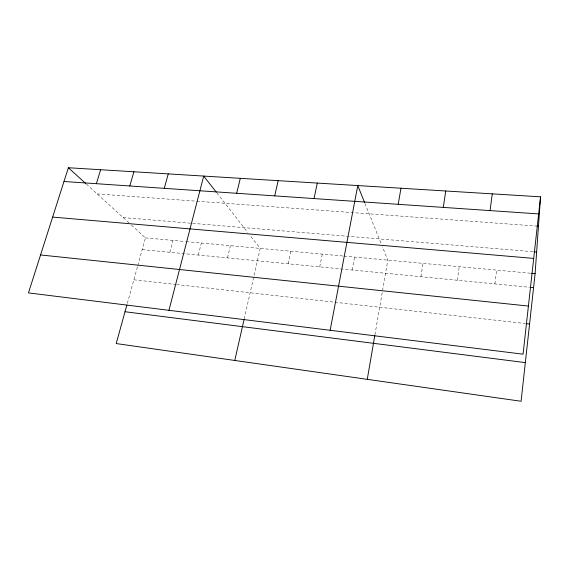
<?xml version="1.0" encoding="UTF-8"?>
<svg xmlns="http://www.w3.org/2000/svg" width="569" height="569" viewBox="0 0 569 569"><rect width="100%" height="100%" fill="white"/><g stroke="black" fill="none" stroke-linecap="round" stroke-linejoin="round"><path stroke-width="0.43" stroke-dasharray="2.85 2.13" d="M494.874 283.91L496.616 270.119M457.341 280.261L459.268 266.69M420.911 276.712L423.016 263.362M374.95 334.728L387.802 260.125L382.411 246.733M352.168 270.019L354.587 257.081M319.714 266.861L322.267 254.108M288.134 263.788L290.823 251.228M244.172 319.038L260.211 248.411L250.26 235.673M227.472 257.878L230.395 245.68M198.318 255.04L201.355 243.013M169.911 252.28L173.047 240.41M127.342 303.327L137.577 266.363M137.805 265.524L145.458 237.878L130.806 224.542M97.15 193.922L195.956 201.149M196.838 201.213L535.849 226.007M123.146 217.578L533.125 251.726M145.458 237.878L185.43 241.548M186.319 241.633L343.228 256.036M344.103 256.114L530.728 273.248M142.222 249.585L529.17 287.253M133.857 279.792L175.7 284.464M176.568 284.564L525.223 323.526M86.403 184.143L130.166 223.966M216.853 192.912L247.643 232.33M364.957 203.425L381.145 243.603"/><path stroke-width="0.85" d="M126.88 305.005L116.211 343.562L521.09 401.266L535.102 273.646L540.55 196.831L68.372 167.734L28.45 292.9L523.067 354.181L540.55 196.831M490.058 210.594L492.27 193.851M443.279 207.401L445.776 190.992M367.261 379.338L374.8 335.589M398.208 204.321L400.974 188.225M330.134 330.276L357.766 185.565L364.637 202.621M314.045 198.567L317.282 183.076M274.713 195.878L278.156 180.665M234.769 360.454L243.98 319.885M236.683 193.282L240.31 178.332M168.95 310.304L203.695 176.077L216.312 192.222M164.285 188.332L168.246 173.894M129.796 185.978L133.914 171.774M96.381 183.695L100.635 169.726M63.991 181.483L538.651 213.916M536.723 226.071L538.466 226.199M534.006 251.797L536.638 252.017M52.633 217.095L533.708 258.411M531.602 273.326L535.102 273.646M530.045 287.338L533.566 287.679M40.555 254.955L528.416 306.065M526.09 323.626L529.575 324.01M125.016 311.734L525.336 362.617M68.372 167.734L85.77 183.567"/></g></svg>
